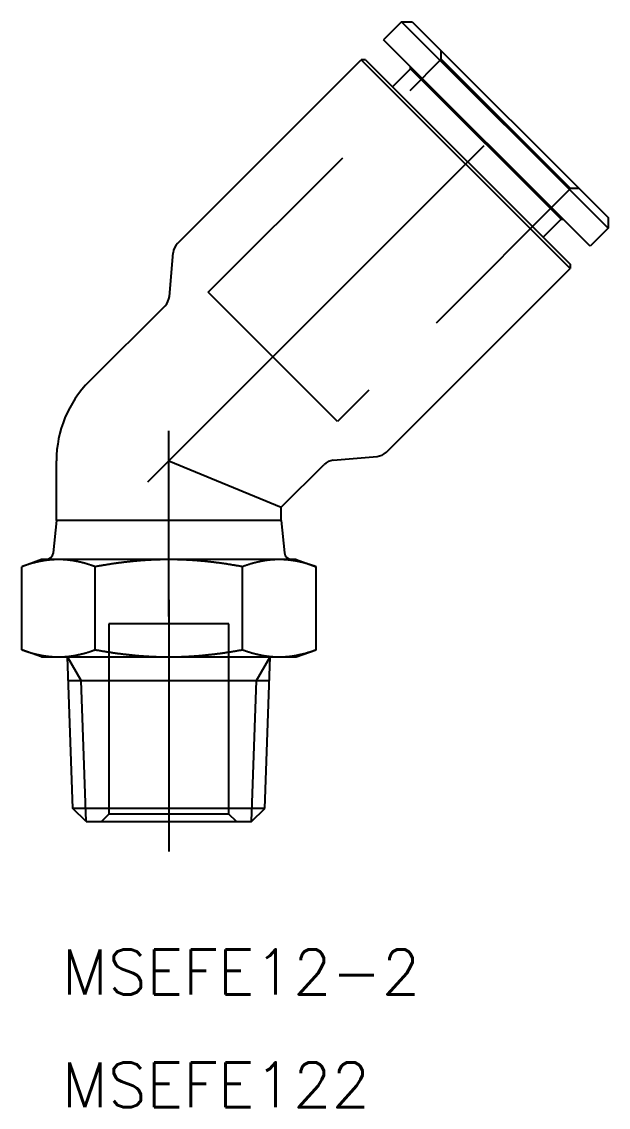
# Model space of a CAD drawing. Extents: x -9.8 to 79.6, y -19.1 to 55.4.
# Drawn here: x -9.8 to 29.3, y -19.1 to 53.4 of the extents above; entities that cross this region are included whole.
import ezdxf

# ---------------------------------------------------------------- set-up
doc = ezdxf.new("R2010")
doc.units = 0
doc.linetypes.add('CENTER', pattern=[50.8, 31.75, -6.35, 6.35, -6.35])
doc.linetypes.add('DASHED', pattern=[19.05, 12.7, -6.35])
doc.layers.get('0').update_dxf_attribs({"linetype": 'CONTINUOUS'})
doc.layers.add('CENTER', color=1, linetype='CENTER')
doc.styles.get("Standard").update_dxf_attribs({"font": 'txt.shx', "height": 3, "bigfont": 'bigfont.shx'})

msp = doc.modelspace()

# ---------------------------------------------------------------- linework, layer by layer
at = {"color": 7, "linetype": 'CONTINUOUS'}
for p, q in [((15.521, 53.41), (14.319, 52.207)), ((15.521, 53.41), (29.31, 39.621)), ((15.521, 53.41), (16.228, 53.41)), ((16.228, 53.41), (29.31, 40.328)), ((28.107, 38.419), (14.319, 52.207)), ((0.576, 38.606), (12.834, 50.864)), ((26.764, 36.934), (12.834, 50.864)), ((13.117, 50.864), (12.834, 50.864)), ((13.117, 50.864), (26.764, 37.217)), ((16.122, 50.263), (14.92, 49.061)), ((16.122, 50.263), (16.122, 50.404)), ((16.122, 50.263), (26.163, 40.222)), ((26.163, 40.222), (24.961, 39.02)), ((26.163, 40.222), (26.304, 40.222)), ((29.31, 40.328), (29.31, 39.621)), ((29.31, 39.621), (28.107, 38.419)), ((0.032, 35.069), (0.287, 37.986)), ((26.764, 37.217), (26.764, 36.934)), ((14.506, 24.676), (26.764, 36.934)), ((-5.303, 29.403), (-0.257, 34.449)), ((-7.5, 20.1), (-7.5, 24.1)), ((0, 24.1), (7.5, 20.993)), ((10.969, 24.132), (13.886, 24.387)), ((7.5, 20.993), (10.349, 23.843)), ((7.5, 20.1), (7.5, 20.993)), ((-7.5, 20.1), (-7.707, 17.952)), ((7.5, 20.1), (-7.5, 20.1)), ((7.5, 20.1), (7.707, 17.952)), ((-8.5, 17.5), (-9.815, 17.021)), ((-7.361, 17.5), (-8.5, 17.5)), ((0, 17.5), (-7.361, 17.5)), ((7.361, 17.5), (0, 17.5)), ((8.5, 17.5), (7.361, 17.5)), ((8.5, 17.5), (9.815, 17.021)), ((-9.815, 11.479), (-9.815, 17.021)), ((-4.907, 11.479), (-4.907, 17.021)), ((4.907, 11.479), (4.907, 17.021)), ((9.815, 11.479), (9.815, 17.021)), ((-8.5, 11), (-9.815, 11.479)), ((-8.5, 11), (-7.361, 11)), ((-7.361, 11), (0, 11)), ((-6.4, 0.887), (-6.753, 11)), ((0, 11), (7.361, 11)), ((6.4, 0.887), (6.753, 11)), ((7.361, 11), (8.5, 11)), ((8.5, 11), (9.815, 11.479)), ((-6.698, 9.422), (6.698, 9.422)), ((6.4, 0.887), (-6.4, 0.887)), ((-5.513, 0), (-6.4, 0.887)), ((5.513, 0), (6.4, 0.887)), ((-5.513, 0), (5.513, 0))]:
    msp.add_line(p, q, dxfattribs=at)
at = {"color": 3, "linetype": 'DASHED'}
for p, q in [((18.173, 50.899), (18.173, 51.465)), ((2.616, 35.343), (18.173, 50.899)), ((26.799, 42.273), (18.173, 50.899)), ((26.799, 42.273), (11.243, 26.716)), ((27.365, 42.273), (26.799, 42.273)), ((11.243, 26.716), (2.616, 35.343)), ((4, 13.2), (-4, 13.2)), ((-4, 13.2), (-4, 0.5)), ((4, 0.5), (4, 13.2)), ((-4, 0.5), (-4.5, 0)), ((4, 0.5), (-4, 0.5)), ((4.5, 0), (4, 0.5))]:
    msp.add_line(p, q, dxfattribs=at)
at = {"color": 3, "linetype": 'CONTINUOUS'}
for p, q in [((-5.842, 9.422), (-6.753, 11)), ((5.842, 9.422), (6.753, 11)), ((-5.513, 0), (-5.842, 9.422)), ((5.513, 0), (5.842, 9.422))]:
    msp.add_line(p, q, dxfattribs=at)
at = {"color": 7}
for points in [[(-7.361, 17.5, 0), (-7.387, 17.5, 0), (-7.412, 17.5, 0), (-7.437, 17.5, 0), (-7.462, 17.499, 0), (-7.488, 17.499, 0), (-7.513, 17.498, 0), (-7.538, 17.497, 0), (-7.563, 17.497, 0), (-7.588, 17.496, 0), (-7.613, 17.495, 0), (-7.638, 17.493, 0), (-7.664, 17.492, 0), (-7.689, 17.491, 0), (-7.714, 17.489, 0), (-7.739, 17.488, 0), (-7.764, 17.486, 0), (-7.789, 17.484, 0), (-7.814, 17.483, 0), (-7.839, 17.48, 0), (-7.864, 17.478, 0), (-7.889, 17.476, 0), (-7.914, 17.474, 0), (-7.939, 17.472, 0), (-7.964, 17.469, 0), (-7.989, 17.466, 0), (-8.014, 17.464, 0), (-8.039, 17.461, 0), (-8.064, 17.458, 0), (-8.089, 17.455, 0), (-8.114, 17.452, 0), (-8.139, 17.449, 0), (-8.164, 17.445, 0), (-8.189, 17.442, 0), (-8.214, 17.438, 0), (-8.239, 17.435, 0), (-8.264, 17.431, 0), (-8.289, 17.427, 0), (-8.314, 17.423, 0), (-8.34, 17.419, 0), (-8.365, 17.415, 0), (-8.39, 17.411, 0), (-8.415, 17.406, 0), (-8.44, 17.402, 0), (-8.466, 17.397, 0), (-8.491, 17.393, 0), (-8.516, 17.388, 0), (-8.542, 17.383, 0), (-8.567, 17.378, 0), (-8.592, 17.373, 0), (-8.618, 17.368, 0), (-8.643, 17.362, 0), (-8.669, 17.357, 0), (-8.694, 17.351, 0), (-8.72, 17.346, 0), (-8.745, 17.34, 0), (-8.771, 17.334, 0), (-8.797, 17.328, 0), (-8.822, 17.322, 0), (-8.848, 17.316, 0), (-8.874, 17.31, 0), (-8.9, 17.303, 0), (-8.926, 17.297, 0), (-8.952, 17.291, 0), (-8.978, 17.284, 0), (-9.004, 17.277, 0), (-9.03, 17.27, 0), (-9.056, 17.263, 0), (-9.082, 17.256, 0), (-9.108, 17.249, 0), (-9.135, 17.241, 0), (-9.161, 17.234, 0), (-9.188, 17.226, 0), (-9.214, 17.219, 0), (-9.241, 17.211, 0), (-9.267, 17.203, 0), (-9.294, 17.195, 0), (-9.321, 17.187, 0), (-9.347, 17.179, 0), (-9.374, 17.171, 0), (-9.401, 17.162, 0), (-9.428, 17.154, 0), (-9.455, 17.145, 0), (-9.483, 17.136, 0), (-9.51, 17.127, 0), (-9.537, 17.118, 0), (-9.565, 17.109, 0), (-9.592, 17.1, 0), (-9.62, 17.09, 0), (-9.647, 17.081, 0), (-9.675, 17.071, 0), (-9.703, 17.061, 0), (-9.731, 17.052, 0), (-9.759, 17.042, 0), (-9.787, 17.032, 0), (-9.815, 17.021, 0)], [(-4.907, 17.021, 0), (-4.936, 17.032, 0), (-4.964, 17.042, 0), (-4.992, 17.052, 0), (-5.02, 17.061, 0), (-5.047, 17.071, 0), (-5.075, 17.081, 0), (-5.103, 17.09, 0), (-5.13, 17.1, 0), (-5.158, 17.109, 0), (-5.185, 17.118, 0), (-5.213, 17.127, 0), (-5.24, 17.136, 0), (-5.267, 17.145, 0), (-5.294, 17.154, 0), (-5.321, 17.162, 0), (-5.348, 17.171, 0), (-5.375, 17.179, 0), (-5.402, 17.187, 0), (-5.429, 17.195, 0), (-5.455, 17.203, 0), (-5.482, 17.211, 0), (-5.508, 17.219, 0), (-5.535, 17.226, 0), (-5.561, 17.234, 0), (-5.588, 17.241, 0), (-5.614, 17.249, 0), (-5.64, 17.256, 0), (-5.666, 17.263, 0), (-5.693, 17.27, 0), (-5.719, 17.277, 0), (-5.745, 17.284, 0), (-5.771, 17.291, 0), (-5.797, 17.297, 0), (-5.823, 17.303, 0), (-5.848, 17.31, 0), (-5.874, 17.316, 0), (-5.9, 17.322, 0), (-5.926, 17.328, 0), (-5.951, 17.334, 0), (-5.977, 17.34, 0), (-6.003, 17.346, 0), (-6.028, 17.351, 0), (-6.054, 17.357, 0), (-6.079, 17.362, 0), (-6.105, 17.368, 0), (-6.13, 17.373, 0), (-6.156, 17.378, 0), (-6.181, 17.383, 0), (-6.206, 17.388, 0), (-6.232, 17.393, 0), (-6.257, 17.397, 0), (-6.282, 17.402, 0), (-6.307, 17.406, 0), (-6.332, 17.411, 0), (-6.358, 17.415, 0), (-6.383, 17.419, 0), (-6.408, 17.423, 0), (-6.433, 17.427, 0), (-6.458, 17.431, 0), (-6.483, 17.435, 0), (-6.508, 17.438, 0), (-6.533, 17.442, 0), (-6.559, 17.445, 0), (-6.584, 17.449, 0), (-6.609, 17.452, 0), (-6.634, 17.455, 0), (-6.659, 17.458, 0), (-6.684, 17.461, 0), (-6.709, 17.464, 0), (-6.734, 17.466, 0), (-6.759, 17.469, 0), (-6.784, 17.472, 0), (-6.809, 17.474, 0), (-6.834, 17.476, 0), (-6.859, 17.478, 0), (-6.884, 17.48, 0), (-6.909, 17.483, 0), (-6.934, 17.484, 0), (-6.959, 17.486, 0), (-6.984, 17.488, 0), (-7.009, 17.489, 0), (-7.034, 17.491, 0), (-7.059, 17.492, 0), (-7.084, 17.493, 0), (-7.109, 17.495, 0), (-7.134, 17.496, 0), (-7.159, 17.497, 0), (-7.184, 17.497, 0), (-7.21, 17.498, 0), (-7.235, 17.499, 0), (-7.26, 17.499, 0), (-7.285, 17.5, 0), (-7.311, 17.5, 0), (-7.336, 17.5, 0), (-7.361, 17.5, 0)], [(0, 17.5, 0), (-0.051, 17.5, 0), (-0.101, 17.5, 0), (-0.152, 17.5, 0), (-0.202, 17.499, 0), (-0.253, 17.499, 0), (-0.303, 17.498, 0), (-0.353, 17.497, 0), (-0.404, 17.497, 0), (-0.454, 17.496, 0), (-0.504, 17.495, 0), (-0.554, 17.493, 0), (-0.605, 17.492, 0), (-0.655, 17.491, 0), (-0.705, 17.489, 0), (-0.755, 17.488, 0), (-0.805, 17.486, 0), (-0.855, 17.484, 0), (-0.905, 17.483, 0), (-0.955, 17.48, 0), (-1.005, 17.478, 0), (-1.055, 17.476, 0), (-1.105, 17.474, 0), (-1.155, 17.472, 0), (-1.205, 17.469, 0), (-1.255, 17.466, 0), (-1.305, 17.464, 0), (-1.355, 17.461, 0), (-1.405, 17.458, 0), (-1.455, 17.455, 0), (-1.505, 17.452, 0), (-1.555, 17.449, 0), (-1.605, 17.445, 0), (-1.656, 17.442, 0), (-1.706, 17.438, 0), (-1.756, 17.435, 0), (-1.806, 17.431, 0), (-1.856, 17.427, 0), (-1.906, 17.423, 0), (-1.957, 17.419, 0), (-2.007, 17.415, 0), (-2.057, 17.411, 0), (-2.108, 17.406, 0), (-2.158, 17.402, 0), (-2.209, 17.397, 0), (-2.259, 17.393, 0), (-2.31, 17.388, 0), (-2.361, 17.383, 0), (-2.411, 17.378, 0), (-2.462, 17.373, 0), (-2.513, 17.368, 0), (-2.564, 17.362, 0), (-2.615, 17.357, 0), (-2.666, 17.351, 0), (-2.717, 17.346, 0), (-2.768, 17.34, 0), (-2.82, 17.334, 0), (-2.871, 17.328, 0), (-2.922, 17.322, 0), (-2.974, 17.316, 0), (-3.026, 17.31, 0), (-3.077, 17.303, 0), (-3.129, 17.297, 0), (-3.181, 17.291, 0), (-3.233, 17.284, 0), (-3.285, 17.277, 0), (-3.337, 17.27, 0), (-3.39, 17.263, 0), (-3.442, 17.256, 0), (-3.494, 17.249, 0), (-3.547, 17.241, 0), (-3.6, 17.234, 0), (-3.653, 17.226, 0), (-3.706, 17.219, 0), (-3.759, 17.211, 0), (-3.812, 17.203, 0), (-3.865, 17.195, 0), (-3.919, 17.187, 0), (-3.973, 17.179, 0), (-4.026, 17.171, 0), (-4.08, 17.162, 0), (-4.134, 17.154, 0), (-4.188, 17.145, 0), (-4.243, 17.136, 0), (-4.297, 17.127, 0), (-4.352, 17.118, 0), (-4.407, 17.109, 0), (-4.462, 17.1, 0), (-4.517, 17.09, 0), (-4.572, 17.081, 0), (-4.628, 17.071, 0), (-4.683, 17.061, 0), (-4.739, 17.052, 0), (-4.795, 17.042, 0), (-4.851, 17.032, 0), (-4.907, 17.021, 0)], [(4.907, 17.021, 0), (4.851, 17.032, 0), (4.795, 17.042, 0), (4.739, 17.052, 0), (4.683, 17.061, 0), (4.628, 17.071, 0), (4.572, 17.081, 0), (4.517, 17.09, 0), (4.462, 17.1, 0), (4.407, 17.109, 0), (4.352, 17.118, 0), (4.297, 17.127, 0), (4.243, 17.136, 0), (4.188, 17.145, 0), (4.134, 17.154, 0), (4.08, 17.162, 0), (4.026, 17.171, 0), (3.973, 17.179, 0), (3.919, 17.187, 0), (3.865, 17.195, 0), (3.812, 17.203, 0), (3.759, 17.211, 0), (3.706, 17.219, 0), (3.653, 17.226, 0), (3.6, 17.234, 0), (3.547, 17.241, 0), (3.494, 17.249, 0), (3.442, 17.256, 0), (3.39, 17.263, 0), (3.337, 17.27, 0), (3.285, 17.277, 0), (3.233, 17.284, 0), (3.181, 17.291, 0), (3.129, 17.297, 0), (3.077, 17.303, 0), (3.026, 17.31, 0), (2.974, 17.316, 0), (2.922, 17.322, 0), (2.871, 17.328, 0), (2.82, 17.334, 0), (2.768, 17.34, 0), (2.717, 17.346, 0), (2.666, 17.351, 0), (2.615, 17.357, 0), (2.564, 17.362, 0), (2.513, 17.368, 0), (2.462, 17.373, 0), (2.411, 17.378, 0), (2.361, 17.383, 0), (2.31, 17.388, 0), (2.259, 17.393, 0), (2.209, 17.397, 0), (2.158, 17.402, 0), (2.108, 17.406, 0), (2.057, 17.411, 0), (2.007, 17.415, 0), (1.957, 17.419, 0), (1.906, 17.423, 0), (1.856, 17.427, 0), (1.806, 17.431, 0), (1.756, 17.435, 0), (1.706, 17.438, 0), (1.656, 17.442, 0), (1.605, 17.445, 0), (1.555, 17.449, 0), (1.505, 17.452, 0), (1.455, 17.455, 0), (1.405, 17.458, 0), (1.355, 17.461, 0), (1.305, 17.464, 0), (1.255, 17.466, 0), (1.205, 17.469, 0), (1.155, 17.472, 0), (1.105, 17.474, 0), (1.055, 17.476, 0), (1.005, 17.478, 0), (0.955, 17.48, 0), (0.905, 17.483, 0), (0.855, 17.484, 0), (0.805, 17.486, 0), (0.755, 17.488, 0), (0.705, 17.489, 0), (0.655, 17.491, 0), (0.605, 17.492, 0), (0.554, 17.493, 0), (0.504, 17.495, 0), (0.454, 17.496, 0), (0.404, 17.497, 0), (0.353, 17.497, 0), (0.303, 17.498, 0), (0.253, 17.499, 0), (0.202, 17.499, 0), (0.152, 17.5, 0), (0.101, 17.5, 0), (0.051, 17.5, 0), (0, 17.5, 0)], [(7.361, 17.5, 0), (7.336, 17.5, 0), (7.311, 17.5, 0), (7.285, 17.5, 0), (7.26, 17.499, 0), (7.235, 17.499, 0), (7.21, 17.498, 0), (7.184, 17.497, 0), (7.159, 17.497, 0), (7.134, 17.496, 0), (7.109, 17.495, 0), (7.084, 17.493, 0), (7.059, 17.492, 0), (7.034, 17.491, 0), (7.009, 17.489, 0), (6.984, 17.488, 0), (6.959, 17.486, 0), (6.934, 17.484, 0), (6.909, 17.483, 0), (6.884, 17.48, 0), (6.859, 17.478, 0), (6.834, 17.476, 0), (6.809, 17.474, 0), (6.784, 17.472, 0), (6.759, 17.469, 0), (6.734, 17.466, 0), (6.709, 17.464, 0), (6.684, 17.461, 0), (6.659, 17.458, 0), (6.634, 17.455, 0), (6.609, 17.452, 0), (6.584, 17.449, 0), (6.559, 17.445, 0), (6.533, 17.442, 0), (6.508, 17.438, 0), (6.483, 17.435, 0), (6.458, 17.431, 0), (6.433, 17.427, 0), (6.408, 17.423, 0), (6.383, 17.419, 0), (6.358, 17.415, 0), (6.332, 17.411, 0), (6.307, 17.406, 0), (6.282, 17.402, 0), (6.257, 17.397, 0), (6.232, 17.393, 0), (6.206, 17.388, 0), (6.181, 17.383, 0), (6.156, 17.378, 0), (6.13, 17.373, 0), (6.105, 17.368, 0), (6.079, 17.362, 0), (6.054, 17.357, 0), (6.028, 17.351, 0), (6.003, 17.346, 0), (5.977, 17.34, 0), (5.951, 17.334, 0), (5.926, 17.328, 0), (5.9, 17.322, 0), (5.874, 17.316, 0), (5.848, 17.31, 0), (5.823, 17.303, 0), (5.797, 17.297, 0), (5.771, 17.291, 0), (5.745, 17.284, 0), (5.719, 17.277, 0), (5.693, 17.27, 0), (5.666, 17.263, 0), (5.64, 17.256, 0), (5.614, 17.249, 0), (5.588, 17.241, 0), (5.561, 17.234, 0), (5.535, 17.226, 0), (5.508, 17.219, 0), (5.482, 17.211, 0), (5.455, 17.203, 0), (5.429, 17.195, 0), (5.402, 17.187, 0), (5.375, 17.179, 0), (5.348, 17.171, 0), (5.321, 17.162, 0), (5.294, 17.154, 0), (5.267, 17.145, 0), (5.24, 17.136, 0), (5.213, 17.127, 0), (5.185, 17.118, 0), (5.158, 17.109, 0), (5.13, 17.1, 0), (5.103, 17.09, 0), (5.075, 17.081, 0), (5.047, 17.071, 0), (5.02, 17.061, 0), (4.992, 17.052, 0), (4.964, 17.042, 0), (4.936, 17.032, 0), (4.907, 17.021, 0)], [(9.815, 17.021, 0), (9.787, 17.032, 0), (9.759, 17.042, 0), (9.731, 17.052, 0), (9.703, 17.061, 0), (9.675, 17.071, 0), (9.647, 17.081, 0), (9.62, 17.09, 0), (9.592, 17.1, 0), (9.565, 17.109, 0), (9.537, 17.118, 0), (9.51, 17.127, 0), (9.483, 17.136, 0), (9.455, 17.145, 0), (9.428, 17.154, 0), (9.401, 17.162, 0), (9.374, 17.171, 0), (9.347, 17.179, 0), (9.321, 17.187, 0), (9.294, 17.195, 0), (9.267, 17.203, 0), (9.241, 17.211, 0), (9.214, 17.219, 0), (9.188, 17.226, 0), (9.161, 17.234, 0), (9.135, 17.241, 0), (9.108, 17.249, 0), (9.082, 17.256, 0), (9.056, 17.263, 0), (9.03, 17.27, 0), (9.004, 17.277, 0), (8.978, 17.284, 0), (8.952, 17.291, 0), (8.926, 17.297, 0), (8.9, 17.303, 0), (8.874, 17.31, 0), (8.848, 17.316, 0), (8.822, 17.322, 0), (8.797, 17.328, 0), (8.771, 17.334, 0), (8.745, 17.34, 0), (8.72, 17.346, 0), (8.694, 17.351, 0), (8.669, 17.357, 0), (8.643, 17.362, 0), (8.618, 17.368, 0), (8.592, 17.373, 0), (8.567, 17.378, 0), (8.542, 17.383, 0), (8.516, 17.388, 0), (8.491, 17.393, 0), (8.466, 17.397, 0), (8.44, 17.402, 0), (8.415, 17.406, 0), (8.39, 17.411, 0), (8.365, 17.415, 0), (8.34, 17.419, 0), (8.314, 17.423, 0), (8.289, 17.427, 0), (8.264, 17.431, 0), (8.239, 17.435, 0), (8.214, 17.438, 0), (8.189, 17.442, 0), (8.164, 17.445, 0), (8.139, 17.449, 0), (8.114, 17.452, 0), (8.089, 17.455, 0), (8.064, 17.458, 0), (8.039, 17.461, 0), (8.014, 17.464, 0), (7.989, 17.466, 0), (7.964, 17.469, 0), (7.939, 17.472, 0), (7.914, 17.474, 0), (7.889, 17.476, 0), (7.864, 17.478, 0), (7.839, 17.48, 0), (7.814, 17.483, 0), (7.789, 17.484, 0), (7.764, 17.486, 0), (7.739, 17.488, 0), (7.714, 17.489, 0), (7.689, 17.491, 0), (7.664, 17.492, 0), (7.638, 17.493, 0), (7.613, 17.495, 0), (7.588, 17.496, 0), (7.563, 17.497, 0), (7.538, 17.497, 0), (7.513, 17.498, 0), (7.488, 17.499, 0), (7.462, 17.499, 0), (7.437, 17.5, 0), (7.412, 17.5, 0), (7.387, 17.5, 0), (7.361, 17.5, 0)], [(-9.815, 11.479, 0), (-9.787, 11.469, 0), (-9.759, 11.459, 0), (-9.731, 11.449, 0), (-9.704, 11.439, 0), (-9.676, 11.429, 0), (-9.649, 11.42, 0), (-9.621, 11.41, 0), (-9.594, 11.401, 0), (-9.566, 11.392, 0), (-9.539, 11.383, 0), (-9.512, 11.374, 0), (-9.485, 11.365, 0), (-9.458, 11.356, 0), (-9.431, 11.347, 0), (-9.404, 11.339, 0), (-9.377, 11.33, 0), (-9.35, 11.322, 0), (-9.324, 11.314, 0), (-9.297, 11.306, 0), (-9.271, 11.298, 0), (-9.244, 11.29, 0), (-9.218, 11.282, 0), (-9.191, 11.275, 0), (-9.165, 11.267, 0), (-9.139, 11.26, 0), (-9.112, 11.252, 0), (-9.086, 11.245, 0), (-9.06, 11.238, 0), (-9.034, 11.231, 0), (-9.008, 11.224, 0), (-8.982, 11.217, 0), (-8.956, 11.211, 0), (-8.93, 11.204, 0), (-8.904, 11.198, 0), (-8.879, 11.191, 0), (-8.853, 11.185, 0), (-8.827, 11.179, 0), (-8.801, 11.173, 0), (-8.776, 11.167, 0), (-8.75, 11.161, 0), (-8.725, 11.155, 0), (-8.699, 11.15, 0), (-8.673, 11.144, 0), (-8.648, 11.139, 0), (-8.623, 11.133, 0), (-8.597, 11.128, 0), (-8.572, 11.123, 0), (-8.546, 11.118, 0), (-8.521, 11.113, 0), (-8.496, 11.108, 0), (-8.47, 11.104, 0), (-8.445, 11.099, 0), (-8.42, 11.095, 0), (-8.395, 11.09, 0), (-8.369, 11.086, 0), (-8.344, 11.082, 0), (-8.319, 11.078, 0), (-8.294, 11.074, 0), (-8.269, 11.07, 0), (-8.244, 11.066, 0), (-8.218, 11.062, 0), (-8.193, 11.059, 0), (-8.168, 11.055, 0), (-8.143, 11.052, 0), (-8.118, 11.049, 0), (-8.093, 11.046, 0), (-8.068, 11.043, 0), (-8.043, 11.04, 0), (-8.018, 11.037, 0), (-7.992, 11.034, 0), (-7.967, 11.031, 0), (-7.942, 11.029, 0), (-7.917, 11.026, 0), (-7.892, 11.024, 0), (-7.867, 11.022, 0), (-7.842, 11.02, 0), (-7.817, 11.018, 0), (-7.792, 11.016, 0), (-7.766, 11.014, 0), (-7.741, 11.012, 0), (-7.716, 11.011, 0), (-7.691, 11.009, 0), (-7.666, 11.008, 0), (-7.64, 11.007, 0), (-7.615, 11.005, 0), (-7.59, 11.005, 0), (-7.565, 11.004, 0), (-7.539, 11.003, 0), (-7.514, 11.002, 0), (-7.489, 11.001, 0), (-7.463, 11.001, 0), (-7.438, 11.001, 0), (-7.412, 11, 0), (-7.387, 11, 0), (-7.361, 11, 0)], [(-7.361, 11, 0), (-7.336, 11, 0), (-7.31, 11, 0), (-7.285, 11.001, 0), (-7.259, 11.001, 0), (-7.234, 11.001, 0), (-7.209, 11.002, 0), (-7.183, 11.003, 0), (-7.158, 11.004, 0), (-7.133, 11.005, 0), (-7.107, 11.005, 0), (-7.082, 11.007, 0), (-7.057, 11.008, 0), (-7.032, 11.009, 0), (-7.006, 11.011, 0), (-6.981, 11.012, 0), (-6.956, 11.014, 0), (-6.931, 11.016, 0), (-6.906, 11.018, 0), (-6.881, 11.02, 0), (-6.855, 11.022, 0), (-6.83, 11.024, 0), (-6.805, 11.026, 0), (-6.78, 11.029, 0), (-6.755, 11.031, 0), (-6.73, 11.034, 0), (-6.705, 11.037, 0), (-6.68, 11.04, 0), (-6.655, 11.043, 0), (-6.63, 11.046, 0), (-6.604, 11.049, 0), (-6.579, 11.052, 0), (-6.554, 11.055, 0), (-6.529, 11.059, 0), (-6.504, 11.062, 0), (-6.479, 11.066, 0), (-6.454, 11.07, 0), (-6.429, 11.074, 0), (-6.403, 11.078, 0), (-6.378, 11.082, 0), (-6.353, 11.086, 0), (-6.328, 11.09, 0), (-6.303, 11.095, 0), (-6.277, 11.099, 0), (-6.252, 11.104, 0), (-6.227, 11.108, 0), (-6.201, 11.113, 0), (-6.176, 11.118, 0), (-6.151, 11.123, 0), (-6.125, 11.128, 0), (-6.1, 11.133, 0), (-6.074, 11.139, 0), (-6.049, 11.144, 0), (-6.023, 11.15, 0), (-5.998, 11.155, 0), (-5.972, 11.161, 0), (-5.947, 11.167, 0), (-5.921, 11.173, 0), (-5.895, 11.179, 0), (-5.87, 11.185, 0), (-5.844, 11.191, 0), (-5.818, 11.198, 0), (-5.792, 11.204, 0), (-5.766, 11.211, 0), (-5.74, 11.217, 0), (-5.714, 11.224, 0), (-5.688, 11.231, 0), (-5.662, 11.238, 0), (-5.636, 11.245, 0), (-5.61, 11.252, 0), (-5.584, 11.26, 0), (-5.558, 11.267, 0), (-5.531, 11.275, 0), (-5.505, 11.282, 0), (-5.478, 11.29, 0), (-5.452, 11.298, 0), (-5.425, 11.306, 0), (-5.399, 11.314, 0), (-5.372, 11.322, 0), (-5.345, 11.33, 0), (-5.318, 11.339, 0), (-5.292, 11.347, 0), (-5.265, 11.356, 0), (-5.238, 11.365, 0), (-5.21, 11.374, 0), (-5.183, 11.383, 0), (-5.156, 11.392, 0), (-5.129, 11.401, 0), (-5.101, 11.41, 0), (-5.074, 11.42, 0), (-5.046, 11.429, 0), (-5.019, 11.439, 0), (-4.991, 11.449, 0), (-4.963, 11.459, 0), (-4.935, 11.469, 0), (-4.907, 11.479, 0)], [(-4.907, 11.479, 0), (-4.852, 11.469, 0), (-4.796, 11.459, 0), (-4.74, 11.449, 0), (-4.685, 11.439, 0), (-4.63, 11.429, 0), (-4.575, 11.42, 0), (-4.52, 11.41, 0), (-4.465, 11.401, 0), (-4.41, 11.392, 0), (-4.356, 11.383, 0), (-4.302, 11.374, 0), (-4.247, 11.365, 0), (-4.193, 11.356, 0), (-4.139, 11.347, 0), (-4.086, 11.339, 0), (-4.032, 11.33, 0), (-3.979, 11.322, 0), (-3.925, 11.314, 0), (-3.872, 11.306, 0), (-3.819, 11.298, 0), (-3.766, 11.29, 0), (-3.713, 11.282, 0), (-3.66, 11.275, 0), (-3.607, 11.267, 0), (-3.555, 11.26, 0), (-3.502, 11.252, 0), (-3.45, 11.245, 0), (-3.398, 11.238, 0), (-3.346, 11.231, 0), (-3.294, 11.224, 0), (-3.242, 11.217, 0), (-3.19, 11.211, 0), (-3.138, 11.204, 0), (-3.086, 11.198, 0), (-3.035, 11.191, 0), (-2.983, 11.185, 0), (-2.932, 11.179, 0), (-2.88, 11.173, 0), (-2.829, 11.167, 0), (-2.778, 11.161, 0), (-2.727, 11.155, 0), (-2.676, 11.15, 0), (-2.625, 11.144, 0), (-2.574, 11.139, 0), (-2.523, 11.133, 0), (-2.472, 11.128, 0), (-2.421, 11.123, 0), (-2.37, 11.118, 0), (-2.32, 11.113, 0), (-2.269, 11.108, 0), (-2.218, 11.104, 0), (-2.168, 11.099, 0), (-2.117, 11.095, 0), (-2.067, 11.09, 0), (-2.016, 11.086, 0), (-1.966, 11.082, 0), (-1.916, 11.078, 0), (-1.865, 11.074, 0), (-1.815, 11.07, 0), (-1.765, 11.066, 0), (-1.714, 11.062, 0), (-1.664, 11.059, 0), (-1.614, 11.055, 0), (-1.564, 11.052, 0), (-1.514, 11.049, 0), (-1.463, 11.046, 0), (-1.413, 11.043, 0), (-1.363, 11.04, 0), (-1.313, 11.037, 0), (-1.263, 11.034, 0), (-1.212, 11.031, 0), (-1.162, 11.029, 0), (-1.112, 11.026, 0), (-1.062, 11.024, 0), (-1.012, 11.022, 0), (-0.961, 11.02, 0), (-0.911, 11.018, 0), (-0.861, 11.016, 0), (-0.81, 11.014, 0), (-0.76, 11.012, 0), (-0.71, 11.011, 0), (-0.659, 11.009, 0), (-0.609, 11.008, 0), (-0.558, 11.007, 0), (-0.508, 11.005, 0), (-0.457, 11.005, 0), (-0.407, 11.004, 0), (-0.356, 11.003, 0), (-0.305, 11.002, 0), (-0.255, 11.001, 0), (-0.204, 11.001, 0), (-0.153, 11.001, 0), (-0.102, 11, 0), (-0.051, 11, 0), (0, 11, 0)], [(0, 11, 0), (0.051, 11, 0), (0.102, 11, 0), (0.153, 11.001, 0), (0.204, 11.001, 0), (0.255, 11.001, 0), (0.305, 11.002, 0), (0.356, 11.003, 0), (0.407, 11.004, 0), (0.457, 11.005, 0), (0.508, 11.005, 0), (0.558, 11.007, 0), (0.609, 11.008, 0), (0.659, 11.009, 0), (0.71, 11.011, 0), (0.76, 11.012, 0), (0.81, 11.014, 0), (0.861, 11.016, 0), (0.911, 11.018, 0), (0.961, 11.02, 0), (1.012, 11.022, 0), (1.062, 11.024, 0), (1.112, 11.026, 0), (1.162, 11.029, 0), (1.212, 11.031, 0), (1.263, 11.034, 0), (1.313, 11.037, 0), (1.363, 11.04, 0), (1.413, 11.043, 0), (1.463, 11.046, 0), (1.514, 11.049, 0), (1.564, 11.052, 0), (1.614, 11.055, 0), (1.664, 11.059, 0), (1.714, 11.062, 0), (1.765, 11.066, 0), (1.815, 11.07, 0), (1.865, 11.074, 0), (1.916, 11.078, 0), (1.966, 11.082, 0), (2.016, 11.086, 0), (2.067, 11.09, 0), (2.117, 11.095, 0), (2.168, 11.099, 0), (2.218, 11.104, 0), (2.269, 11.108, 0), (2.32, 11.113, 0), (2.37, 11.118, 0), (2.421, 11.123, 0), (2.472, 11.128, 0), (2.523, 11.133, 0), (2.574, 11.139, 0), (2.625, 11.144, 0), (2.676, 11.15, 0), (2.727, 11.155, 0), (2.778, 11.161, 0), (2.829, 11.167, 0), (2.88, 11.173, 0), (2.932, 11.179, 0), (2.983, 11.185, 0), (3.035, 11.191, 0), (3.086, 11.198, 0), (3.138, 11.204, 0), (3.19, 11.211, 0), (3.242, 11.217, 0), (3.294, 11.224, 0), (3.346, 11.231, 0), (3.398, 11.238, 0), (3.45, 11.245, 0), (3.502, 11.252, 0), (3.555, 11.26, 0), (3.607, 11.267, 0), (3.66, 11.275, 0), (3.713, 11.282, 0), (3.766, 11.29, 0), (3.819, 11.298, 0), (3.872, 11.306, 0), (3.925, 11.314, 0), (3.979, 11.322, 0), (4.032, 11.33, 0), (4.086, 11.339, 0), (4.139, 11.347, 0), (4.193, 11.356, 0), (4.247, 11.365, 0), (4.302, 11.374, 0), (4.356, 11.383, 0), (4.41, 11.392, 0), (4.465, 11.401, 0), (4.52, 11.41, 0), (4.575, 11.42, 0), (4.63, 11.429, 0), (4.685, 11.439, 0), (4.74, 11.449, 0), (4.796, 11.459, 0), (4.852, 11.469, 0), (4.907, 11.479, 0)], [(4.907, 11.479, 0), (4.935, 11.469, 0), (4.963, 11.459, 0), (4.991, 11.449, 0), (5.019, 11.439, 0), (5.046, 11.429, 0), (5.074, 11.42, 0), (5.101, 11.41, 0), (5.129, 11.401, 0), (5.156, 11.392, 0), (5.183, 11.383, 0), (5.21, 11.374, 0), (5.238, 11.365, 0), (5.265, 11.356, 0), (5.292, 11.347, 0), (5.318, 11.339, 0), (5.345, 11.33, 0), (5.372, 11.322, 0), (5.399, 11.314, 0), (5.425, 11.306, 0), (5.452, 11.298, 0), (5.478, 11.29, 0), (5.505, 11.282, 0), (5.531, 11.275, 0), (5.558, 11.267, 0), (5.584, 11.26, 0), (5.61, 11.252, 0), (5.636, 11.245, 0), (5.662, 11.238, 0), (5.688, 11.231, 0), (5.714, 11.224, 0), (5.74, 11.217, 0), (5.766, 11.211, 0), (5.792, 11.204, 0), (5.818, 11.198, 0), (5.844, 11.191, 0), (5.87, 11.185, 0), (5.895, 11.179, 0), (5.921, 11.173, 0), (5.947, 11.167, 0), (5.972, 11.161, 0), (5.998, 11.155, 0), (6.023, 11.15, 0), (6.049, 11.144, 0), (6.074, 11.139, 0), (6.1, 11.133, 0), (6.125, 11.128, 0), (6.151, 11.123, 0), (6.176, 11.118, 0), (6.201, 11.113, 0), (6.227, 11.108, 0), (6.252, 11.104, 0), (6.277, 11.099, 0), (6.303, 11.095, 0), (6.328, 11.09, 0), (6.353, 11.086, 0), (6.378, 11.082, 0), (6.403, 11.078, 0), (6.429, 11.074, 0), (6.454, 11.07, 0), (6.479, 11.066, 0), (6.504, 11.062, 0), (6.529, 11.059, 0), (6.554, 11.055, 0), (6.579, 11.052, 0), (6.604, 11.049, 0), (6.63, 11.046, 0), (6.655, 11.043, 0), (6.68, 11.04, 0), (6.705, 11.037, 0), (6.73, 11.034, 0), (6.755, 11.031, 0), (6.78, 11.029, 0), (6.805, 11.026, 0), (6.83, 11.024, 0), (6.855, 11.022, 0), (6.881, 11.02, 0), (6.906, 11.018, 0), (6.931, 11.016, 0), (6.956, 11.014, 0), (6.981, 11.012, 0), (7.006, 11.011, 0), (7.032, 11.009, 0), (7.057, 11.008, 0), (7.082, 11.007, 0), (7.107, 11.005, 0), (7.133, 11.005, 0), (7.158, 11.004, 0), (7.183, 11.003, 0), (7.209, 11.002, 0), (7.234, 11.001, 0), (7.259, 11.001, 0), (7.285, 11.001, 0), (7.31, 11, 0), (7.336, 11, 0), (7.361, 11, 0)], [(7.361, 11, 0), (7.387, 11, 0), (7.412, 11, 0), (7.438, 11.001, 0), (7.463, 11.001, 0), (7.489, 11.001, 0), (7.514, 11.002, 0), (7.539, 11.003, 0), (7.565, 11.004, 0), (7.59, 11.005, 0), (7.615, 11.005, 0), (7.64, 11.007, 0), (7.666, 11.008, 0), (7.691, 11.009, 0), (7.716, 11.011, 0), (7.741, 11.012, 0), (7.766, 11.014, 0), (7.792, 11.016, 0), (7.817, 11.018, 0), (7.842, 11.02, 0), (7.867, 11.022, 0), (7.892, 11.024, 0), (7.917, 11.026, 0), (7.942, 11.029, 0), (7.967, 11.031, 0), (7.992, 11.034, 0), (8.018, 11.037, 0), (8.043, 11.04, 0), (8.068, 11.043, 0), (8.093, 11.046, 0), (8.118, 11.049, 0), (8.143, 11.052, 0), (8.168, 11.055, 0), (8.193, 11.059, 0), (8.218, 11.062, 0), (8.244, 11.066, 0), (8.269, 11.07, 0), (8.294, 11.074, 0), (8.319, 11.078, 0), (8.344, 11.082, 0), (8.369, 11.086, 0), (8.395, 11.09, 0), (8.42, 11.095, 0), (8.445, 11.099, 0), (8.47, 11.104, 0), (8.496, 11.108, 0), (8.521, 11.113, 0), (8.546, 11.118, 0), (8.572, 11.123, 0), (8.597, 11.128, 0), (8.623, 11.133, 0), (8.648, 11.139, 0), (8.673, 11.144, 0), (8.699, 11.15, 0), (8.725, 11.155, 0), (8.75, 11.161, 0), (8.776, 11.167, 0), (8.801, 11.173, 0), (8.827, 11.179, 0), (8.853, 11.185, 0), (8.879, 11.191, 0), (8.904, 11.198, 0), (8.93, 11.204, 0), (8.956, 11.211, 0), (8.982, 11.217, 0), (9.008, 11.224, 0), (9.034, 11.231, 0), (9.06, 11.238, 0), (9.086, 11.245, 0), (9.112, 11.252, 0), (9.139, 11.26, 0), (9.165, 11.267, 0), (9.191, 11.275, 0), (9.218, 11.282, 0), (9.244, 11.29, 0), (9.271, 11.298, 0), (9.297, 11.306, 0), (9.324, 11.314, 0), (9.35, 11.322, 0), (9.377, 11.33, 0), (9.404, 11.339, 0), (9.431, 11.347, 0), (9.458, 11.356, 0), (9.485, 11.365, 0), (9.512, 11.374, 0), (9.539, 11.383, 0), (9.566, 11.392, 0), (9.594, 11.401, 0), (9.621, 11.41, 0), (9.649, 11.42, 0), (9.676, 11.429, 0), (9.704, 11.439, 0), (9.731, 11.449, 0), (9.759, 11.459, 0), (9.787, 11.469, 0), (9.815, 11.479, 0)]]:
    msp.add_polyline3d(points, dxfattribs=at)
at = {"color": 7, "linetype": 'CONTINUOUS'}
for centre, radius, start, end in [((1.283, 37.899), 1, 135, 175.00626), ((-0.965, 35.156), 1, 315, 355.00626), ((0, 24.1), 7.5, 135, 180), ((13.799, 25.383), 1, 274.99374, 315), ((11.056, 23.135), 1, 94.99374, 135), ((-8.204, 18), 0.5, 270, 354.50768), ((8.204, 18), 0.5, 185.49232, 270)]:
    msp.add_arc(centre, radius, start, end, dxfattribs=at)
at = {"layer": 'CENTER', "color": 1, "linetype": 'CENTER'}
for p, q in [((-1.414, 22.686), (24.183, 48.283)), ((0, 13.688), (0, 26.1)), ((0, 14.812), (0, -2))]:
    msp.add_line(p, q, dxfattribs=at)

# ---------------------------------------------------------------- texts
at = {"color": 7, "linetype": 'CONTINUOUS'}
for s, p in [('MSEFE12-2', (-7.148, -11.534)), ('MSEFE122', (-7.148, -19.071))]:
    msp.add_text(s, height=3, dxfattribs=at).set_placement(p)

doc.saveas('drawing.dxf')
